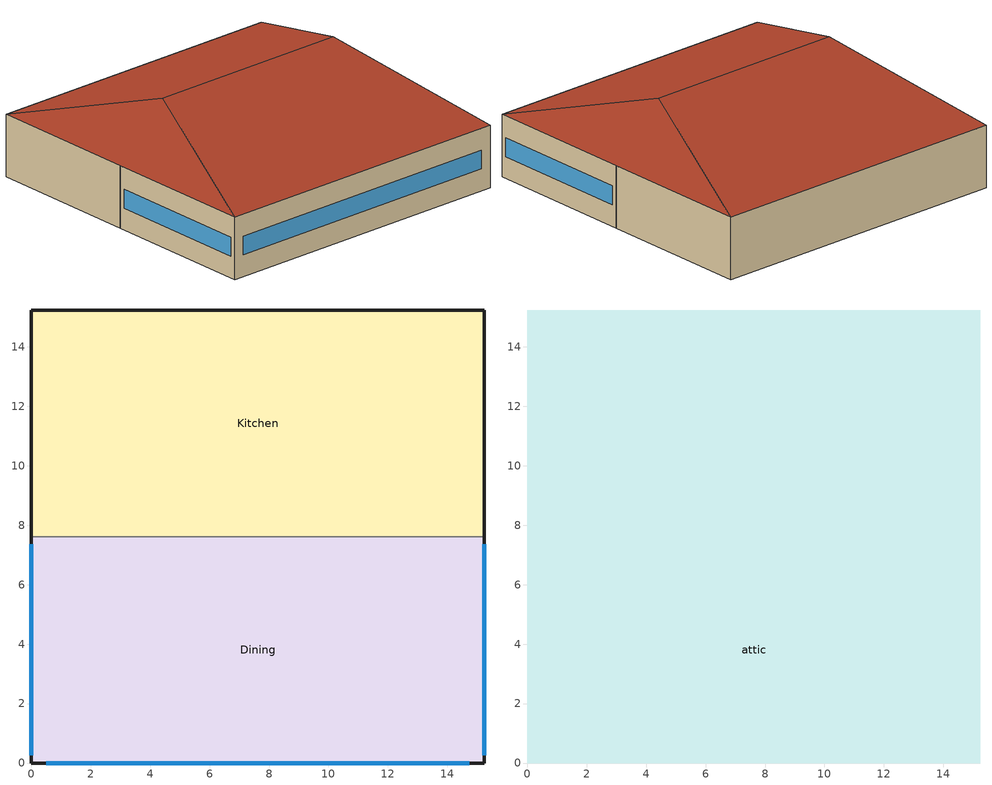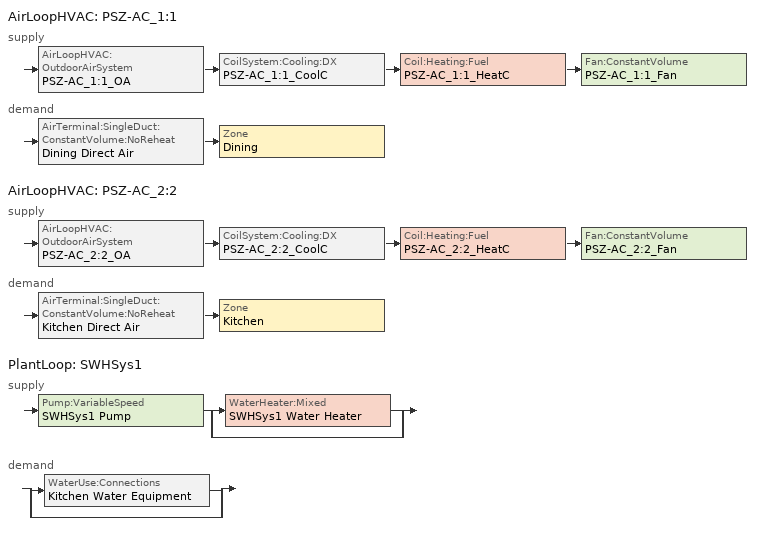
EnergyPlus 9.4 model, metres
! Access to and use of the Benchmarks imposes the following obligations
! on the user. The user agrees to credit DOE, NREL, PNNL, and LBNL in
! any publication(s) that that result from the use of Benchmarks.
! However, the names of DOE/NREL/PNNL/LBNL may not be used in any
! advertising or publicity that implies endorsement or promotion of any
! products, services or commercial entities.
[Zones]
Dining
 floor ground (ext-slab): 15.24,7.62 15.24,0 0,0 0,7.62 z0
 wall outside (ext-walls): 0,7.62 0,0 15.24,0 15.24,7.62 z0:3.05
 wall to Kitchen (int-walls): 15.24,7.62 0,7.62 z0:3.05
 window (window_east): 15.24,0.25 15.24,7.37 z1.07:1.98
 window (window_south): 0.51,0 14.73,0 z1.07:1.98
 window (window_west): 0,7.37 0,0.25 z1.07:1.98
Kitchen
 floor ground (ext-slab): 15.24,15.24 15.24,7.62 0,7.62 0,15.24 z0
 wall outside (ext-walls): 15.24,7.62 15.24,15.24 0,15.24 0,7.62 z0:3.05
attic
 floor to Dining (attic-floor): 0,0 0,7.62 15.24,7.62 15.24,0 z3.05
 floor to Kitchen (attic-floor): 15.24,15.24 15.24,7.62 0,7.62 0,15.24 z3.05
 roof outside (attic-roof): 0,15.24,3.05 0,0,3.05 2.54,7.62,5.59; 15.24,0,3.05 15.24,15.24,3.05 12.7,7.62,5.59; 15.24,15.24,3.05 0,15.24,3.05 2.54,7.62,5.59 12.7,7.62,5.59; 0,0,3.05 15.24,0,3.05 12.7,7.62,5.59 2.54,7.62,5.59
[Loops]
AirLoopHVAC 'PSZ-AC_1:1'
 supply: AirLoopHVAC:OutdoorAirSystem 'PSZ-AC_1:1_OA' > CoilSystem:Cooling:DX 'PSZ-AC_1:1_CoolC' > Coil:Heating:Fuel 'PSZ-AC_1:1_HeatC' > Fan:ConstantVolume 'PSZ-AC_1:1_Fan'
 demand: AirTerminal:SingleDuct:ConstantVolume:NoReheat 'Dining Direct Air' > Zone 'Dining'
AirLoopHVAC 'PSZ-AC_2:2'
 supply: AirLoopHVAC:OutdoorAirSystem 'PSZ-AC_2:2_OA' > CoilSystem:Cooling:DX 'PSZ-AC_2:2_CoolC' > Coil:Heating:Fuel 'PSZ-AC_2:2_HeatC' > Fan:ConstantVolume 'PSZ-AC_2:2_Fan'
 demand: AirTerminal:SingleDuct:ConstantVolume:NoReheat 'Kitchen Direct Air' > Zone 'Kitchen'
PlantLoop 'SWHSys1'
 supply: Pump:VariableSpeed 'SWHSys1 Pump' > split
  | WaterHeater:Mixed 'SWHSys1 Water Heater'
  | bypass
 demand: split
  | WaterUse:Connections 'Kitchen Water Equipment'
  | bypass
[Building]
Benchmark Quick Service New V1.2_4.0: North Axis {deg}=0; Terrain=City; Loads Convergence Tolerance Value {W}=0.04; Temperature Convergence Tolerance Value {deltaC}=0.2; Solar Distribution=FullInteriorAndExterior; Maximum Number of Warmup Days=25; Minimum Number of Warmup Days=6
[Site:Location]
USA IL-CHICAGO-OHARE: Latitude {deg}=41.77; Longitude {deg}=-87.75; Time Zone {hr}=-6; Elevation {m}=190
[Site:GroundTemperature:BuildingSurface]
19.527, 19.502, 19.536, 19.598, 20.002, 21.64, 22.225, 22.375, 21.449, 20.121, 19.802, 19.633
[Site:WaterMainsTemperature]
Calculation Method=CORRELATION; Annual Average Outdoor Air Temperature {C}=9.69; Maximum Difference In Monthly Average Outdoor Air Temperatures {deltaC}=28.1
[SizingPeriod:DesignDay] Day of Month=21; Dry-Bulb Temperature Range Modifier Type=DefaultMultipliers; Humidity Condition Type=Wetbulb; Barometric Pressure {Pa}=99063; Rain Indicator=No; Snow Indicator=No; Daylight Saving Time Indicator=No; Solar Model Indicator=ASHRAEClearSky; ASHRAE Clear Sky Optical Depth for Beam Irradiance (taub)=0; ASHRAE Clear Sky Optical Depth for Diffuse Irradiance (taud)=0
Name | Month | Day Type | Maximum Dry-Bulb Temperature {C} | Daily Dry-Bulb Temperature Range {deltaC} | Wetbulb or DewPoint at Maximum Dry-Bulb {C} | Wind Speed {m/s} | Wind Direction {deg} | Sky Clearness
CHICAGO Ann Htg 99.6% Condns DB | 1 | WinterDesignDay | -20.6 | 0 | -20.6 | 4.9 | 270 | 0
CHICAGO Ann Clg .4% Condns WB=>MDB | 7 | SummerDesignDay | 31.2 | 10.7 | 25.5 | 5.3 | 230 | 1
[WindowMaterial:Glazing] Optical Data Type=SpectralAverage; Thickness {m}=0.003; Visible Transmittance at Normal Incidence=0.6216; Front Side Visible Reflectance at Normal Incidence=0.3284; Back Side Visible Reflectance at Normal Incidence=0.3284; Infrared Transmittance at Normal Incidence=0; Front Side Infrared Hemispherical Emissivity=0.9; Back Side Infrared Hemispherical Emissivity=0.9; Dirt Correction Factor for Solar and Visible Transmittance=1; Solar Diffusing=No
Name | Solar Transmittance at Normal Incidence | Front Side Solar Reflectance at Normal Incidence | Back Side Solar Reflectance at Normal Incidence | Conductivity {W/m-K}
Theoretical Glass [67] | 0.4826 | 0.4674 | 0.4674 | 0.0199
Theoretical Glass [81] | 0.4818 | 0.4682 | 0.4682 | 0.0303
[Material]
Name | Roughness | Thickness {m} | Conductivity {W/m-K} | Density {kg/m3} | Specific Heat {J/kg-K} | Thermal Absorptance | Solar Absorptance | Visible Absorptance
Wood Shingles | VeryRough | 0.0178 | 0.115 | 513 | 1255 | 0.9 | 0.78 | 0.78
1IN Wood Decking | MediumSmooth | 0.0254 | 0.1211 | 593 | 2510 | 0.9 | 0.78 | 0.78
Roof Insulation [2] | MediumRough | 0.2216 | 0.049 | 265 | 836.8 | 0.9 | 0.7 | 0.7
1/2IN Gypsum; 1/2IN Gypsum Top; 1/2IN Gypsum Bottom | Smooth | 0.0127 | 0.16 | 784.9 | 830 | 0.9 | 0.92 | 0.92
GP01 1/2 GYPSUM | Smooth | 0.0127 | 0.16 | 800 | 1090 | 0.9 | 0.7 | 0.5
Wood Siding | MediumSmooth | 0.01 | 0.11 | 544.62 | 1210 | 0.9 | 0.78 | 0.78
Wall Insulation [2] | MediumRough | 0.0747 | 0.045 | 265 | 836.8 | 0.9 | 0.7 | 0.7
MAT-CC05 4 HW CONCRETE | Rough | 0.1016 | 1.311 | 2240 | 836.8 | 0.9 | 0.7 | 0.7
Floor Insulation [2] | MediumRough | 0.0636 | 0.045 | 265 | 836.8 | 0.9 | 0.7 | 0.7
MAT-CC05 8 HW CONCRETE | Rough | 0.2032 | 1.311 | 2240 | 836.8 | 0.9 | 0.7 | 0.7
AtticFloor Insulation | MediumRough | 0.2379 | 0.049 | 265 | 836.8 | 0.9 | 0.7 | 0.7
Roof Membrane | VeryRough | 0.0095 | 0.16 | 1121.29 | 1460 | 0.9 | 0.7 | 0.7
Metal Decking | MediumSmooth | 0.0015 | 45.006 | 7680 | 418.4 | 0.9 | 0.7 | 0.3
METAL Door Medium 18Ga_1; METAL Door Medium 18Ga_2 | Smooth | 0.0013 | 45.3149 | 7833.03 | 502.08 | 0.8 | 0.5 | 0.5
Std Wood 6inch | MediumSmooth | 0.15 | 0.12 | 540 | 1210 | 0.9 | 0.7 | 0.7
Std AC02 | MediumSmooth | 0.0127 | 0.057 | 288 | 1339 | 0.9 | 0.7 | 0.2
Std MAT-CC05 4  MW CONCRETE | Rough | 0.1 | 0.858 | 1968 | 836.8 | 0.9 | 0.7 | 0.2
Std PW05 | MediumSmooth | 0.0191 | 0.115 | 545 | 1213 | 0.9 | 0.78 | 0.78
Std Steel_Brown_Regular | Smooth | 0.0015 | 44.9696 | 7689 | 418 | 0.9 | 0.92 | 0.92
[Material:NoMass]
Name | Roughness | Thermal Resistance {m2-K/W} | Thermal Absorptance | Solar Absorptance | Visible Absorptance
CP02 CARPET PAD | VeryRough | 0.2165 | 0.9 | 0.7 | 0.8
AIR | Smooth | 0.2515 | 0.8 | 0.5 | 0.5
AIR [1] | Smooth | 0.1214 | 0.8 | 0.5 | 0.5
Std CP02 CARPET PAD | VeryRough | 0.21648 | 0.9 | 0.7 | 0.8
MAT-AIR-WALL | Rough | 0.207949 | 0.9 | 0.7
Std Opaque Door panel_con; Std Opaque Door panel_semi | MediumRough | 0.12327 | 0.9 | 0.7 | 0.7
Std Overhead Door Panel | MediumRough | 0.255345 | 0.9 | 0.7 | 0.7
[Construction]
InteriorFurnishings: Std Wood 6inch
INT-FLOOR-UNDERSIDE: Std CP02 CARPET PAD, Std MAT-CC05 4  MW CONCRETE
INT-FLOOR-SLAB: Std MAT-CC05 4  MW CONCRETE
DropCeiling: Std AC02
Sloped_Metal_Roof: Std Steel_Brown_Regular, Std PW05
Gable_Wall: Std PW05
AIR-WALL: MAT-AIR-WALL
Std Swinging Door_con: Std Opaque Door panel_con
Std Swinging Door_semi: Std Opaque Door panel_semi
Std Overhead Door: Std Overhead Door Panel
window_south; window_east; window_north; window_west: Theoretical Glass [67]
window_SkylightConst: Theoretical Glass [81]
roofs: Wood Shingles, 1IN Wood Decking, Roof Insulation [2], 1/2IN Gypsum
int-walls: GP01 1/2 GYPSUM, GP01 1/2 GYPSUM
ext-walls: Wood Siding, Wall Insulation [2], 1/2IN Gypsum
ext-slab: MAT-CC05 4 HW CONCRETE
exposed-floor: Floor Insulation [2], MAT-CC05 8 HW CONCRETE, CP02 CARPET PAD
attic-floor: 1/2IN Gypsum Top, AtticFloor Insulation, 1/2IN Gypsum Bottom
attic-roof: Roof Membrane, Metal Decking
door: METAL Door Medium 18Ga_1, AIR, METAL Door Medium 18Ga_2
non-swinging-door: METAL Door Medium 18Ga_1, AIR [1], METAL Door Medium 18Ga_2
[ComponentCost:LineItem]
Name | Line Item Type | Item | Cost per Area {$/m2} | Cost per Each {$} | Quantity | Cost per Unit of Output Capacity {$/kW}
Interior Furnishings | Construction | InteriorFurnishings | 1
Interior Floor | Construction | INT-FLOOR-UNDERSIDE | 15
Interior Floor Slab | Construction | INT-FLOOR-SLAB | 35
Drop Ceiling | Construction | DropCeiling | 10
Sloped Metal Roof | Construction | Sloped_Metal_Roof | 1
Gable Wall | Construction | Gable_Wall | 1
Air Wall | Construction | AIR-WALL | 1
Swinging Door Conditioned | Construction | Std Swinging Door_con | 1
Swinging Door Semi-conditioned | Construction | Std Swinging Door_semi | 1
Overhead Door | Construction | Std Overhead Door | 1
south:window_south | Construction | window_south | 209.729
east:window_east | Construction | window_east | 209.729
north:window_north | Construction | window_north | 209.729
west:window_west | Construction | window_west | 209.729
SkylightConst:window_SkylightConst | Construction | window_SkylightConst | 215.97
roofs:roofs | Construction | roofs | 14.9259
int-walls:int-walls | Construction | int-walls | 1
ext-walls:ext-walls | Construction | ext-walls | 27.0579
ext-slab:ext-slab | Construction | ext-slab | 24.86
exposed-floor:exposed-floor | Construction | exposed-floor | 34.6727
attic-floor:attic-floor | Construction | attic-floor | 15.0182
attic-roof:attic-roof | Construction | attic-roof | 34.3904
door:door | Construction | door | 1
non-swinging-door:non-swinging-door | Construction | non-swinging-door | 1
Infiltration:Dining | General | Dining |  | 1 | 0.063
People:Dining | General | Dining |  | 1 | 83.4111
LIGHTING EQUIP:Dining | Lights | Dining |  |  |  | 1
ElectricEquipment:Dining:MiscElec | General | Dining |  | 1 | 15.0001
Infiltration:Kitchen | General | Kitchen |  | 1 | 0.063
People:Kitchen | General | Kitchen |  | 1 | 6.2733
LIGHTING EQUIP:Kitchen | Lights | Kitchen |  |  |  | 1
ElectricEquipment:Kitchen:MiscElec | General | Kitchen |  | 1 | 35.0001
GasEquipment:Kitchen:MiscGas | General | Kitchen |  | 1 | 150.0552
ElectricEquipment:Kitchen:ExhFan | General | Kitchen |  | 1 | 0.8655
Infiltration:attic | General | attic |  | 1 | 0.0729
[Zone] Type=1; Multiplier=1; Floor Area {m2}=autocalculate
Name | Ceiling Height {m} | Volume {m3} | Part of Total Floor Area
Dining; Kitchen | 3.0488 | 354.1836 | Yes
attic | -9999 | 262.3406 | No
[InternalMass] Construction=InteriorFurnishings; Surface Area {m2}=232.343
Name | Zone or ZoneList
Dining Internal Mass | Dining
Kitchen Internal Mass | Kitchen
[ZoneInfiltration:DesignFlowRate] Design Flow Rate Calculation Method=Flow/Zone; Constant Term Coefficient=1; Temperature Term Coefficient=0; Velocity Term Coefficient=0; Velocity Squared Term Coefficient=0
Name | Zone or ZoneList | Schedule | Design Flow Rate {m3/s}
Dining_Infiltration | Dining | INFIL_HALF_ON_SCH | 0.063
Kitchen_Infiltration | Kitchen | INFIL_HALF_ON_SCH | 0.063
attic_Infiltration | attic | ALWAYS_ON | 0.0729
[People] Number of People Schedule=BLDG_OCC_SCH; Number of People Calculation Method=People; Fraction Radiant=0.3; Sensible Heat Fraction=AUTOCALCULATE; Activity Level Schedule=ACTIVITY_SCH; Carbon Dioxide Generation Rate {m3/s-W}=3.82E-8; Enable ASHRAE 55 Comfort Warnings=No; Mean Radiant Temperature Calculation Type=ZoneAveraged; Work Efficiency Schedule=WORK_EFF_SCH; Clothing Insulation Calculation Method=ClothingInsulationSchedule; Clothing Insulation Schedule=CLOTHING_SCH; Air Velocity Schedule=AIR_VELO_SCH; Thermal Comfort Model 1 Type=FANGER
Name | Zone or ZoneList | Number of People
Dining People | Dining | 83.4111
Kitchen People | Kitchen | 6.2733
[Lights] Schedule=BLDG_LIGHT_SCH; Design Level Calculation Method=LightingLevel; Return Air Fraction=0; Fraction Radiant=0.7; Fraction Visible=0.2; Fraction Replaceable=1; Return Air Fraction Calculated from Plenum Temperature=No
Name | Zone or ZoneList | Lighting Level {W}
Dining_Lights | Dining | 2625.48
Kitchen_Lights | Kitchen | 1499.77
[ElectricEquipment] Design Level Calculation Method=EquipmentLevel
Name | Zone or ZoneList | Schedule | Design Level {W} | Fraction Latent | Fraction Radiant | Fraction Lost
Dining_MiscElec_Equip | Dining | BLDG_EQUIP_SCH | 15000.1 | 0.25 | 0.3 | 0
Kitchen_MiscElec_Equip | Kitchen | BLDG_EQUIP_SCH | 35000.1 | 0.25 | 0.3 | 0.3
Kitchen_ExhFan_Equip | Kitchen | Kitchen_Exhaust_SCH | 865.4775 | 0 | 0 | 1
[Sizing:Zone] Zone Cooling Design Supply Air Temperature Input Method=SupplyAirTemperature; Zone Cooling Design Supply Air Temperature {C}=14; Zone Heating Design Supply Air Temperature Input Method=SupplyAirTemperature; Zone Heating Design Supply Air Temperature {C}=40; Zone Cooling Design Supply Air Humidity Ratio {kgWater/kgDryAir}=0.0085; Zone Heating Design Supply Air Humidity Ratio {kgWater/kgDryAir}=0.008; Cooling Design Air Flow Method=DesignDayWithLimit; Cooling Design Air Flow Rate {m3/s}=0; Cooling Minimum Air Flow per Zone Floor Area {m3/s-m2}=.000762; Cooling Minimum Air Flow Fraction=0; Heating Design Air Flow Method=DesignDay; Heating Design Air Flow Rate {m3/s}=0; Heating Maximum Air Flow per Zone Floor Area {m3/s-m2}=.002032; Heating Maximum Air Flow {m3/s}=.1415762; Heating Maximum Air Flow Fraction=0.3; Account for Dedicated Outdoor Air System=No; Dedicated Outdoor Air System Control Strategy=NeutralSupplyAir; Dedicated Outdoor Air Low Setpoint Temperature for Design {C}=autosize; Dedicated Outdoor Air High Setpoint Temperature for Design {C}=autosize
Name | Design Specification Outdoor Air Object | Cooling Minimum Air Flow {m3/s}
Dining | SZ DSOA Dining | 0.83363
Kitchen | SZ DSOA Kitchen | 0
[DesignSpecification:OutdoorAir] Outdoor Air Flow per Person {m3/s-person}=0
Name | Outdoor Air Method | Outdoor Air Flow per Zone Floor Area {m3/s-m2} | Outdoor Air Flow per Zone {m3/s}
SZ DSOA Dining | Flow/Zone | 0 | 0.834111
SZ DSOA Kitchen | Flow/Zone | 0 | 1.55743
CM DSOA Dining | Sum | 0.00718
CM DSOA Kitchen | Sum | 0.0134063
[ZoneControl:Thermostat] Control Type Schedule=Dual Zone Control Type Sched
Name | Zone or ZoneList | Control 1
Dining Thermostat | Dining | Dining DualSPSched
Kitchen Thermostat | Kitchen | Kitchen DualSPSched
[ThermostatSetpoint:DualSetpoint]
Name | Heating Setpoint Temperature Schedule | Cooling Setpoint Temperature Schedule
Dining DualSPSched | HTGSETP_SCH | CLGSETP_SCH
Kitchen DualSPSched | HTGSETP_KITCHEN_SCH | CLGSETP_KITCHEN_SCH
[Zone equipment]
Dining: Dining Exhaust Fan, Dining Direct Air
Kitchen: Kitchen Exhaust Fan, Kitchen Direct Air
[Fan:ZoneExhaust] Availability Schedule=Hours_of_operation; Fan Total Efficiency=1; Pressure Rise {Pa}=0.0001
Name | Maximum Flow Rate {m3/s}
Dining Exhaust Fan | 0.8336
Kitchen Exhaust Fan | 0.01
[AirTerminal:SingleDuct:ConstantVolume:NoReheat] Availability Schedule=ALWAYS_ON; Maximum Air Flow Rate {m3/s}=AUTOSIZE
Dining Direct Air; Kitchen Direct Air
[SetpointManager:SingleZone:Reheat] Control Variable=Temperature; Minimum Supply Air Temperature {C}=10; Maximum Supply Air Temperature {C}=50
Name | Control Zone | Setpoint Node or NodeList
SupAirTemp MngrDining | Dining | PSZ-AC_1:1 Supply Equipment Outlet Node
SupAirTemp MngrKitchen | Kitchen | PSZ-AC_2:2 Supply Equipment Outlet Node
[GasEquipment]
Kitchen_MiscGas_Equip: Zone or ZoneList=Kitchen; Schedule=GAS_EQUIP_SCH; Design Level Calculation Method=EquipmentLevel; Design Level {W}=150055; Fraction Latent=0.1; Fraction Radiant=0.2; Fraction Lost=0.7; Carbon Dioxide Generation Rate {m3/s-W}=0
[ZoneMixing]
Kitchen Exhaust Fanmixing_0: Zone=Kitchen; Schedule=Hours_of_operation; Design Flow Rate Calculation Method=Flow/Zone; Design Flow Rate {m3/s}=0.8336; Source Zone=Dining; Delta Temperature {deltaC}=0
[WaterUse:Connections]
Kitchen Water Equipment: Drain Water Heat Exchanger Type=None; Drain Water Heat Exchanger Destination=Plant; Water Use Equipment 1=Kitchen Water Equipment
[WaterUse:Equipment]
Kitchen Water Equipment: Peak Flow Rate {m3/s}=4.20556e-05; Flow Rate Fraction Schedule=BLDG_SWH_SCH; Target Temperature Schedule=Kitchen Water Equipment Temp Sched; Hot Water Supply Temperature Schedule=Kitchen Water Equipment Hot Supply Temp Sched; Zone=Kitchen; Sensible Fraction Schedule=Kitchen Water Equipment Sensible fract sched; Latent Fraction Schedule=Kitchen Water Equipment Latent fract sched
[Refrigeration:Case] Availability Schedule=ALWAYS_ON; Zone=Kitchen; Rated Ambient Temperature {C}=23.88; Rated Ambient Relative Humidity {percent}=55; Latent Case Credit Curve Type=CaseTemperatureMethod; Standard Case Lighting Power per Unit Length {W/m}=33; Case Lighting Schedule=BLDG_LIGHT_SCH; Fraction of Lighting Energy to Case=1; Case Anti-Sweat Heater Power per Unit Length {W/m}=0; Minimum Anti-Sweat Heater Power per Unit Length {W/m}=0; Anti-Sweat Heater Control Type=None; Humidity at Zero Anti-Sweat Heater Energy {percent}=0; Case Height {m}=0; Defrost Energy Correction Curve Type=None
Name | Rated Total Cooling Capacity per Unit Length {W/m} | Rated Latent Heat Ratio | Rated Runtime Fraction | Case Length {m} | Case Operating Temperature {C} | Latent Case Credit Curve | Standard Case Fan Power per Unit Length {W/m} | Operating Case Fan Power per Unit Length {W/m} | Fraction of Anti-Sweat Heater Energy to Case | Case Defrost Power per Unit Length {W/m} | Case Defrost Type | Case Defrost Schedule | Case Defrost Drip-Down Schedule | Under Case HVAC Return Air Fraction | Refrigerated Case Restocking Schedule | Case Credit Fraction Schedule
Kitchen_Case:1_WALKINFREEZER | 688 | 0.1 | 0.4 | 2.44 | -23 | Kitchen_Case:1_WALKINFREEZERSingleShelfHorizontal_LatentEnergyMult | 74 | 74 | 0 | 1291.7 | Electric | Kitchen_Case:1_WALKINFREEZER_CaseDefrost2aDaySched | Kitchen_Case:1_WALKINFREEZER_CaseDripDown2aDaySched | 0 | Kitchen_Case:1_WALKINFREEZER_WalkInStockingSched | Kitchen_Case:1_WALKINFREEZER_CaseCreditReduxSched
Kitchen_Case:2_SELFCONTAINEDDISPLAYCASE | 734 | 0.08 | 0.85 | 3.05 | 2 | Kitchen_Case:2_SELFCONTAINEDDISPLAYCASEMultiShelfVertical_LatentEnergyMult | 66 | 66 | 0.2 | 0 | None |  |  | 0.05 | Kitchen_Case:2_SELFCONTAINEDDISPLAYCASE_CaseStockingSched
[Refrigeration:CompressorRack] Heat Rejection Location=OUTDOORS; Design Condenser Fan Power {W}=330; Condenser Type=AIRCOOLED; Water-Cooled Loop Flow Type=VariableFlow; Water-Cooled Condenser Maximum Water Outlet Temperature {C}=55; Water-Cooled Condenser Minimum Water Inlet Temperature {C}=10; Evaporative Condenser Effectiveness=0.9; Evaporative Condenser Air Flow Rate {m3/s}=Autocalculate; Basin Heater Capacity {W/K}=200; Basin Heater Setpoint Temperature {C}=2
Name | Design Compressor Rack COP {W/W} | Compressor Rack COP Function of Temperature Curve | Condenser Fan Power Function of Temperature Curve | Refrigeration Case Name or WalkIn Name or CaseAndWalkInList
RACK1 | 1.5 | RACK1_RackCOPfTCurve | RACK1_RackCondFanCurve2 | Kitchen_Case:1_WALKINFREEZER
RACK2 | 3 | RACK2_RackCOPfTCurve |  | Kitchen_Case:2_SELFCONTAINEDDISPLAYCASE
[AirLoopHVAC] Design Supply Air Flow Rate {m3/s}=AUTOSIZE
PSZ-AC_1:1; PSZ-AC_2:2
[SetpointManager:MixedAir] Control Variable=Temperature
Name | Setpoint Node or NodeList
PSZ-AC_1:1_CoolC SAT Manager | PSZ-AC_1:1_CoolC-PSZ-AC_1:1_HeatCNode
PSZ-AC_1:1_HeatC MixedAir Manager | PSZ-AC_1:1_HeatC-PSZ-AC_1:1_FanNode
PSZ-AC_1:1_OAMixed Air Temp Manager | PSZ-AC_1:1_OA-PSZ-AC_1:1_CoolCNode
PSZ-AC_2:2_CoolC SAT Manager | PSZ-AC_2:2_CoolC-PSZ-AC_2:2_HeatCNode
PSZ-AC_2:2_HeatC MixedAir Manager | PSZ-AC_2:2_HeatC-PSZ-AC_2:2_FanNode
PSZ-AC_2:2_OAMixed Air Temp Manager | PSZ-AC_2:2_OA-PSZ-AC_2:2_CoolCNode
[Sizing:System] Type of Load to Size On=Sensible; Design Outdoor Air Flow Rate {m3/s}=AUTOSIZE; Central Heating Maximum System Air Flow Ratio=1; Preheat Design Temperature {C}=7; Preheat Design Humidity Ratio {kgWater/kgDryAir}=0.008; Precool Design Temperature {C}=12.8; Precool Design Humidity Ratio {kgWater/kgDryAir}=0.008; Central Cooling Design Supply Air Temperature {C}=12.8; Central Heating Design Supply Air Temperature {C}=40; Type of Zone Sum to Use=NonCoincident; 100% Outdoor Air in Cooling=No; 100% Outdoor Air in Heating=No; Central Cooling Design Supply Air Humidity Ratio {kgWater/kgDryAir}=0.0085; Central Heating Design Supply Air Humidity Ratio {kgWater/kgDryAir}=0.008; Cooling Supply Air Flow Rate Method=DesignDay; Cooling Supply Air Flow Rate {m3/s}=0; Heating Supply Air Flow Rate Method=DesignDay; Heating Supply Air Flow Rate {m3/s}=0; System Outdoor Air Method=ZoneSum; Zone Maximum Outdoor Air Fraction=1; Cooling Design Capacity Method=CoolingDesignCapacity; Cooling Design Capacity {W}=autosize; Heating Design Capacity Method=HeatingDesignCapacity; Heating Design Capacity {W}=autosize; Central Cooling Capacity Control Method=OnOff
PSZ-AC_1:1; PSZ-AC_2:2
[AvailabilityManager:NightCycle] Applicability Schedule=ALWAYS_ON; Fan Schedule=HVACOperationSchd; Control Type=CycleOnAny; Thermostat Tolerance {deltaC}=1; Cycling Run Time Control Type=FixedRunTime; Cycling Run Time {s}=1800
PSZ-AC_1:1 Availability Manager; PSZ-AC_2:2 Availability Manager
[Controller:OutdoorAir] Minimum Outdoor Air Flow Rate {m3/s}=AUTOSIZE; Maximum Outdoor Air Flow Rate {m3/s}=AUTOSIZE; Economizer Control Type=NoEconomizer; Economizer Control Action Type=ModulateFlow; Economizer Maximum Limit Dry-Bulb Temperature {C}=28; Economizer Maximum Limit Enthalpy {J/kg}=64000; Economizer Minimum Limit Dry-Bulb Temperature {C}=-100; Lockout Type=NoLockout; Minimum Limit Type=FixedMinimum
Name | Minimum Outdoor Air Schedule | Mechanical Ventilation Controller
PSZ-AC_1:1_OA_Controller | MinOA_Sched | PSZ-AC_1:1_OAMechanical Ventilation
PSZ-AC_2:2_OA_Controller | MinOA_FFKitch_Sched | PSZ-AC_2:2_OAMechanical Ventilation
[Controller:MechanicalVentilation] Availability Schedule=ALWAYS_ON; Demand Controlled Ventilation=Yes; System Outdoor Air Method=VentilationRateProcedure; Zone Maximum Outdoor Air Fraction=1
Name | Zone or ZoneList 1 | Design Specification Outdoor Air Object Name 1 | Design Specification Zone Air Distribution Object Name 1
PSZ-AC_1:1_OAMechanical Ventilation | Dining | CM DSOA Dining | CM DSZAD Dining
PSZ-AC_2:2_OAMechanical Ventilation | Kitchen | CM DSOA Kitchen | CM DSZAD Kitchen
[DesignSpecification:ZoneAirDistribution] Zone Air Distribution Effectiveness in Cooling Mode=1; Zone Air Distribution Effectiveness in Heating Mode=1
CM DSZAD Dining; CM DSZAD Kitchen
[CoilSystem:Cooling:DX] Availability Schedule=ALWAYS_ON
Name | Cooling Coil
PSZ-AC_1:1_CoolC | PSZ-AC_1:1_CoolC DXCoil
PSZ-AC_2:2_CoolC | PSZ-AC_2:2_CoolC DXCoil
[Coil:Cooling:DX:SingleSpeed] Availability Schedule=ALWAYS_ON; Gross Rated Total Cooling Capacity {W}=AUTOSIZE; Gross Rated Sensible Heat Ratio=AUTOSIZE; Rated Air Flow Rate {m3/s}=AUTOSIZE; Rated Evaporator Fan Power Per Volume Flow Rate {W/(m3/s)}=773.3; Minimum Outdoor Dry-Bulb Temperature for Compressor Operation {C}=-25
Name | Gross Rated Cooling COP {W/W} | Total Cooling Capacity Function of Temperature Curve | Total Cooling Capacity Function of Flow Fraction Curve | Energy Input Ratio Function of Temperature Curve | Energy Input Ratio Function of Flow Fraction Curve | Part Load Fraction Correlation Curve
PSZ-AC_1:1_CoolC DXCoil | 3.45148 | PSZ-AC_1:1_CoolCStandard10Ton_CapFT | PSZ-AC_1:1_CoolCStandard10Ton_CapFF | PSZ-AC_1:1_CoolCStandard10Ton_EIRFT | PSZ-AC_1:1_CoolCStandard10Ton_EIRFFF | PSZ-AC_1:1_CoolCStandard10Ton_PLR
PSZ-AC_2:2_CoolC DXCoil | 3.42831 | PSZ-AC_2:2_CoolCStandard10Ton_CapFT | PSZ-AC_2:2_CoolCStandard10Ton_CapFF | PSZ-AC_2:2_CoolCStandard10Ton_EIRFT | PSZ-AC_2:2_CoolCStandard10Ton_EIRFFF | PSZ-AC_2:2_CoolCStandard10Ton_PLR
[Coil:Heating:Fuel] Availability Schedule=ALWAYS_ON; Fuel Type=NaturalGas; Burner Efficiency=0.78; Nominal Capacity {W}=AUTOSIZE
PSZ-AC_1:1_HeatC; PSZ-AC_2:2_HeatC
[Fan:ConstantVolume] Availability Schedule=HVACOperationSchd; Pressure Rise {Pa}=622; Maximum Flow Rate {m3/s}=AUTOSIZE; Motor Efficiency=0.85; Motor In Airstream Fraction=1
Name | Fan Total Efficiency
PSZ-AC_1:1_Fan | 0.546
PSZ-AC_2:2_Fan | 0.56875
[PlantLoop]
SWHSys1: Fluid Type=Water; Plant Equipment Operation Scheme=SWHSys1 Loop Operation Scheme List; Maximum Loop Temperature {C}=60; Minimum Loop Temperature {C}=10; Maximum Loop Flow Rate {m3/s}=AUTOSIZE; Minimum Loop Flow Rate {m3/s}=0; Plant Loop Volume {m3}=AUTOSIZE; Load Distribution Scheme=Optimal
[Sizing:Plant]
SWHSys1: Loop Type=Heating; Design Loop Exit Temperature {C}=60; Loop Design Temperature Difference {deltaC}=5
[SetpointManager:Scheduled]
SWHSys1 Loop Setpoint Manager: Control Variable=Temperature; Schedule=SWHSys1-Loop-Temp-Schedule; Setpoint Node or NodeList=SWHSys1 Supply Outlet Node
[PlantEquipmentOperationSchemes]
SWHSys1 Loop Operation Scheme List: Control Scheme 1=SWHSys1 Operation Scheme; Control Scheme 1 Schedule=PlantOnSched
[PlantEquipmentOperation:HeatingLoad]
SWHSys1 Operation Scheme: Load Range 1 Lower Limit {W}=0; Load Range 1 Upper Limit {W}=1000000000000000; Range 1 Equipment List=SWHSys1 Equipment List
[PlantEquipmentList]
SWHSys1 Equipment List: SWHSys1 Water Heater
[Pump:VariableSpeed]
SWHSys1 Pump: Design Maximum Flow Rate {m3/s}=AUTOSIZE; Design Pump Head {Pa}=0.1; Design Power Consumption {W}=AUTOSIZE; Motor Efficiency=1; Fraction of Motor Inefficiencies to Fluid Stream=0; Coefficient 1 of the Part Load Performance Curve=0; Coefficient 2 of the Part Load Performance Curve=1; Coefficient 3 of the Part Load Performance Curve=0; Coefficient 4 of the Part Load Performance Curve=0; Design Minimum Flow Rate {m3/s}=0; Pump Control Type=Intermittent
[WaterHeater:Mixed]
SWHSys1 Water Heater: Tank Volume {m3}=0.2; Setpoint Temperature Schedule=SWHSys1 Water Heater Setpoint Temperature Schedule Name; Deadband Temperature Difference {deltaC}=2; Maximum Temperature Limit {C}=82.2222; Heater Control Type=Cycle; Heater Maximum Capacity {W}=845000; Heater Ignition Minimum Flow Rate {m3/s}=0; Heater Ignition Delay {s}=0; Heater Fuel Type=NATURALGAS; Heater Thermal Efficiency=0.8; Off Cycle Parasitic Fuel Consumption Rate {W}=20; Off Cycle Parasitic Fuel Type=NATURALGAS; Off Cycle Parasitic Heat Fraction to Tank=0.8; On Cycle Parasitic Fuel Consumption Rate {W}=0; On Cycle Parasitic Fuel Type=NATURALGAS; On Cycle Parasitic Heat Fraction to Tank=0; Ambient Temperature Indicator=SCHEDULE; Ambient Temperature Schedule=SWHSys1 Water Heater Ambient Temperature Schedule Name; Off Cycle Loss Coefficient to Ambient Temperature {W/K}=6; Off Cycle Loss Fraction to Zone=1; On Cycle Loss Coefficient to Ambient Temperature {W/K}=6; On Cycle Loss Fraction to Zone=1; Use Side Effectiveness=1; Source Side Effectiveness=1; Use Side Design Flow Rate {m3/s}=AUTOSIZE; Source Side Design Flow Rate {m3/s}=AUTOSIZE; Indirect Water Heating Recovery Time {hr}=1.5
[Exterior:Lights]
Exterior Facade Lighting: Schedule=ALWAYS_ON; Design Level {W}=1010; Control Option=AstronomicalClock
[UtilityCost:Tariff]
Name | Output Meter | Conversion Factor Choice | Demand Window Length | Monthly Charge or Variable | Group
PSI_LLF_LowLoadFactorService | ElectricityNet:Facility | kWh | HalfHour | 15 | Comm Elect
PSI_CS_CommercialElectricService | ElectricityNet:Facility | kWh |  | 9.4 | Comm Elect
IN_EIAMonthlyRateGas | NaturalGas:Facility | MCF |  | 0 | Comm Gas
[UtilityCost:Charge:Block] Source Variable=totalEnergy; Season=Annual; Category Variable=EnergyCharges
Name | Utility Cost Charge Block | Tariff | Block Size 1 Value or Variable | Block 1 Cost per Unit Value or Variable | Block Size 2 Value or Variable | Block 2 Cost per Unit Value or Variable | Block Size 3 Value or Variable | Block 3 Cost per Unit Value or Variable | Block Size 4 Value or Variable | Block 4 Cost per Unit Value or Variable | Block Size Multiplier Value or Variable
 | AnnualEnergyCharge | PSI_LLF_LowLoadFactorService | 300 | 0.108222 | 700 | 0.087021 | 1500 | 0.07842 | remaining | 0.05832
 | AnnualDemandBaseCharge | PSI_LLF_LowLoadFactorService | 190 | 0 | 110 | 0.051773 | remaining | 0.046965 |  |  | TotalDemand
 | AnnualEnergyCharge | PSI_CS_CommercialElectricService | 300 | 0.082409 | 700 | 0.072873 | 1500 | 0.061696 | remaining | 0.041179
[UtilityCost:Charge:Simple] Season=Annual
Name | Utility Cost Charge Simple | Tariff | Source Variable | Category Variable | Cost per Unit Value or Variable
 | FuelCostAdjustEnergyCharge | PSI_LLF_LowLoadFactorService | totalEnergy | EnergyCharges | 0.002028
 | QualPollutionControlAdjustEnergyCharge | PSI_LLF_LowLoadFactorService | totalEnergy | EnergyCharges | 0.000536
 | SoxNoxRiderAdjustEnergyCharge | PSI_LLF_LowLoadFactorService | totalEnergy | EnergyCharges | 0.001127
 | DSMRiderAdjustEnergyCharge | PSI_LLF_LowLoadFactorService | totalEnergy | EnergyCharges | -0.00037
 | PurchPowerTrackerAdjustEnergyCharge | PSI_LLF_LowLoadFactorService | totalEnergy | EnergyCharges | -3.1e-05
 | MidwestISOAdjustEnergyCharge | PSI_LLF_LowLoadFactorService | totalEnergy | EnergyCharges | -0.000216
 | CleanCoalRiderEnergyCharge | PSI_LLF_LowLoadFactorService | totalEnergy | EnergyCharges | 0.000833
 | TaxofeightPercent | PSI_LLF_LowLoadFactorService | SubTotal | Taxes | 0.08
 | FuelCostAdjustEnergyCharge | PSI_CS_CommercialElectricService | totalEnergy | EnergyCharges | 0.002028
 | QualPollutionControlAdjustEnergyCharge | PSI_CS_CommercialElectricService | totalEnergy | EnergyCharges | 0.000536
 | SoxNoxRiderAdjustEnergyCharge | PSI_CS_CommercialElectricService | totalEnergy | EnergyCharges | 0.001127
 | DSMRiderAdjustEnergyCharge | PSI_CS_CommercialElectricService | totalEnergy | EnergyCharges | 0.000021
 | PurchPowerTrackerAdjustEnergyCharge | PSI_CS_CommercialElectricService | totalEnergy | EnergyCharges | 0.000034
 | MidwestISOAdjustEnergyCharge | PSI_CS_CommercialElectricService | totalEnergy | EnergyCharges | -0.000203
 | CleanCoalRiderEnergyCharge | PSI_CS_CommercialElectricService | totalEnergy | EnergyCharges | 0.000807
 | TaxofeightPercent | PSI_CS_CommercialElectricService | SubTotal | Taxes | 0.08
 | MonthlyRateGasCharge | IN_EIAMonthlyRateGas | totalEnergy | EnergyCharges | IN_MonthlyGasRates
 | TaxofEightPercent | IN_EIAMonthlyRateGas | SubTotal | Taxes | 0.08
[UtilityCost:Qualify] Variable=TotalDemand; Threshold Value or Variable=75; Season=Annual; Threshold Test=Count
Name | Utility Cost Qualify | Tariff | Qualify Type | Number of Months
 | MinDemand75kw | PSI_LLF_LowLoadFactorService | Minimum | 12
 | MaxDemand75kw | PSI_CS_CommercialElectricService | Maximum | 1
[UtilityCost:Variable]
IN_MonthlyGasRates: Tariff=IN_EIAMonthlyRateGas; Variable Type=Dimensionless; January Value=8.22; February Value=7.51; March Value=8.97; April Value=9.01; May Value=9.16; June Value=10.44; July Value=10.32; August Value=10.13; September Value=9.2; October Value=8.18; November Value=7.83
[Schedule:Compact]
BLDG_LIGHT_SCH: Through: 12/31, For: SummerDesignDay, Until: 24:00, 1, For: WinterDesignDay, Until: 24:00, 0, For: Weekday Saturday Sunday Holidays AllOtherDays, Until: 01:00, 0.45, Until: 05:00, 0.15, Until: 06:00, 0.45, Until: 24:00, 0.9
BLDG_EQUIP_SCH: Through: 12/31, For: Weekday, Until: 06:00, 0.1, Until: 08:00, 0.35, Until: 10:00, 0.25, Until: 14:00, 0.35, Until: 17:00, 0.25, Until: 20:00, 0.35, Until: 24:00, 0.25, For: Saturday, Until: 06:00, 0.1, Until: 08:00, 0.35, Until: 10:00, 0.25, Until: 14:00, 0.35, Until: 17:00, 0.25, Until: 20:00, 0.35, Until: 24:00, 0.25, For: SummerDesignDay, Until: 24:00, 0.35, For: WinterDesignDay, Until: 24:00, 0, For: Sunday Holidays AllOtherDays, Until: 06:00, 0.1, Until: 08:00, 0.35, Until: 10:00, 0.25, Until: 14:00, 0.35, Until: 17:00, 0.25, Until: 20:00, 0.35, Until: 24:00, 0.25
GAS_EQUIP_SCH: Through: 12/31, For: SummerDesignDay, Until: 24:00, 0.25, For: WinterDesignDay, Until: 24:00, 0, For: AllOtherDays, Until: 05:00, 0.02, Until: 06:00, 0.03, Until: 07:00, 0.09, Until: 08:00, 0.14, Until: 10:00, 0.1, Until: 11:00, 0.22, Until: 12:00, 0.27, Until: 13:00, 0.24, Until: 14:00, 0.21, Until: 15:00, 0.14, Until:16:00, 0.13, Until:17:00, 0.15, Until: 20:00, 0.17, Until: 21:00, 0.15, Until: 22:00, 0.14, Until: 23:00, 0.12, Until: 24:00, 0.02
BLDG_OCC_SCH: Through: 12/31, For: Weekdays, Until: 01:00, 0.05, Until: 05:00, 0, Until: 06:00, 0.05, Until: 07:00, 0.1, Until: 09:00, 0.4, Until: 10:00, 0.3, Until: 11:00, 0.2, Until: 12:00, 0.5, Until: 13:00, 0.8, Until: 14:00, 0.7, Until: 15:00, 0.4, Until: 16:00, 0.2, Until: 17:00, 0.25, Until: 18:00, 0.5, Until: 21:00, 0.55, Until: 22:00, 0.5, Until: 23:00, 0.35, Until: 24:00, 0.2, For: SummerDesignDay, Until: 24:00, 1, For: WinterDesignDay, Until: 24:00, 0, For: Saturday Sunday Holidays AllOtherDays, Until: 01:00, 0.05, Until: 05:00, 0, Until: 07:00, 0.05, Until: 10:00, 0.3, Until: 11:00, 0.2, Until: 12:00, 0.45, Until: 13:00, 0.6, Until:14:00, 0.5, Until: 15:00, 0.35, Until: 18:00, 0.3, Until: 21:00, 0.55, Until: 22:00, 0.5, Until: 23:00, 0.35, Until: 24:00, 0.2
INFIL_HALF_ON_SCH: Through: 12/31, For: Weekdays SummerDesignDay, Until: 05:00, 1, Until: 24:00, 0.5, For: Saturday WinterDesignDay, Until: 05:00, 1, Until: 24:00, 0.5, For: Sunday Holidays AllOtherDays, Until: 05:00, 1, Until: 24:00, 0.5
BLDG_SWH_SCH: Through: 12/31, For: Weekdays SummerDesignDay, Until: 01:00, 0.2, Until: 06:00, 0, Until: 07:00, 0.15, Until: 08:00, 0.6, Until: 09:00, 0.55, Until: 10:00, 0.45, Until: 11:00, 0.4, Until: 12:00, 0.45, Until: 13:00, 0.4, Until: 14:00, 0.35, Until: 17:00, 0.3, Until: 18:00, 0.4, Until: 19:00, 0.55, Until: 20:00, 0.6, Until: 21:00, 0.5, Until: 22:00, 0.55, Until: 23:00, 0.45, Until: 24:00, 0.25, For: Saturday WinterDesignDay, Until: 01:00, 0.2, Until: 06:00, 0, Until: 09:00, 0.15, Until: 10:00, 0.5, Until: 11:00, 0.45, Until: 13:00, 0.5, Until: 14:00, 0.45, Until: 16:00, 0.4, Until: 17:00, 0.35, Until: 18:00, 0.4, Until: 20:00, 0.55, Until: 21:00, 0.5, Until: 22:00, 0.55, Until: 23:00, 0.4, Until: 24:00, 0.3, For: Sunday Holidays AllOtherDays, Until: 01:00, 0.25, Until: 06:00, 0, Until: 10:00, 0.15, Until: 12:00, 0.5, Until: 14:00, 0.4, Until: 17:00, 0.3, Until: 18:00, 0.4, Until: 20:00, 0.5, Until: 21:00, 0.4, Until: 22:00, 0.5, Until: 23:00, 0.4, Until: 24:00, 0.2
Hours_of_operation; HVACOperationSchd: Through: 12/31, For: Weekday SummerDesignDay, Until: 01:00, 1, Until: 05:00, 0, Until: 24:00, 1, For: Saturday WinterDesignDay, Until: 01:00, 1, Until: 05:00, 0, Until: 24:00, 1, For: Sunday Holidays AllOtherDays, Until: 01:00, 1, Until: 05:00, 0, Until: 24:00, 1
PlantOnSched; ALWAYS_ON; MinOA_Sched: Through: 12/31, For: AllDays, Until: 24:00, 1
Kitchen_Exhaust_SCH: Through: 12/31, For: Weekday SummerDesignDay, Until: 06:00, 0, Until: 24:00, 1, For: Saturday WinterDesignDay, Until: 06:00, 0, Until: 24:00, 1, For: Sunday Holidays AllOtherDays, Until: 06:00, 0, Until: 24:00, 1
HTGSETP_SCH: Through: 12/31, For: Weekdays, Until:01:00, 21, Until: 05:00, 15.6, Until: 24:00, 21, For: SummerDesignDay, Until: 24:00, 15.6, For: WinterDesignDay, Until: 24:00, 21, For: Saturday, Until:01:00, 21, Until: 05:00, 15.6, Until: 24:00, 21, For: Sunday Holidays AllOtherDays, Until:01:00, 21, Until: 05:00, 15.6, Until: 24:00, 21
CLGSETP_SCH: Through: 12/31, For: Weekdays SummerDesignDay, Until:01:00, 24, Until: 05:00, 30, Until: 24:00, 24, For: Saturday, Until:01:00, 24, Until: 05:00, 30, Until: 24:00, 24, For: WinterDesignDay, Until: 24:00, 30, For: Sunday Holidays AllOtherDays, Until:01:00, 24, Until: 05:00, 30, Until: 24:00, 24
HTGSETP_KITCHEN_SCH: Through: 12/31, For: Weekdays, Until: 01:00, 19, Until: 05:00, 15.6, Until: 24:00, 19, For: SummerDesignDay, Until: 24:00, 15.6, For: WinterDesignDay, Until: 24:00, 21, For: Saturday, Until: 01:00, 19, Until: 05:00, 15.6, Until: 24:00, 19, For: Sunday Holidays AllOtherDays, Until: 01:00, 19, Until: 05:00, 15.6, Until: 24:00, 19
CLGSETP_KITCHEN_SCH: Through: 12/31, For: Weekdays SummerDesignDay, Until: 01:00, 26, Until: 05:00, 30, Until: 24:00, 26, For: Saturday, Until: 01:00, 26, Until: 05:00, 30, Until: 24:00, 26, For: WinterDesignDay, Until: 24:00, 30, For: Sunday Holidays AllOtherDays, Until: 01:00, 26, Until: 05:00, 30, Until: 24:00, 26
MinOA_FFKitch_Sched: Through: 12/31, For: Weekdays SummerDesignDay, Until: 06:00, 0, Until: 24:00, 0.51, For: Saturday, Until: 06:00, 0, Until: 24:00, 0.51, For: WinterDesignDay, Until: 24:00, 0.51, For: Sunday Holidays AllOtherDays, Until: 06:00, 0, Until: 24:00, 0.51
Dual Zone Control Type Sched: Through: 12/31, For: AllDays, Until: 24:00, 4
ACTIVITY_SCH: Through: 12/31, For: AllDays, Until: 24:00, 120
WORK_EFF_SCH: Through: 12/31, For: AllDays, Until: 24:00, 0
AIR_VELO_SCH; Kitchen Water Equipment Sensible fract sched: Through: 12/31, For: AllDays, Until: 24:00, 0.2
CLOTHING_SCH: Through: 04/30, For: AllDays, Until: 24:00, 1, Through: 09/30, For: AllDays, Until: 24:00, 0.5, Through: 12/31, For: AllDays, Until: 24:00, 1
Kitchen Water Equipment Latent fract sched: Through: 12/31, For: AllDays, Until: 24:00, 0.05
Kitchen Water Equipment Temp Sched: Through: 12/31, For: AllDays, Until: 24:00, 43.3
Kitchen Water Equipment Hot Supply Temp Sched: Through: 12/31, For: AllDays, Until: 24:00, 55
Kitchen_Case:1_WALKINFREEZER_CaseDefrost2aDaySched: Through: 12/31, For:AllDays, Interpolate:Average, Until: 11:00, 0, Until: 11:20, 1, Until: 23:00, 0, Until: 23:20, 1, Until: 24:00, 0
Kitchen_Case:1_WALKINFREEZER_CaseDripDown2aDaySched: Through: 12/31, For:AllDays, Interpolate:Average, Until: 11:00, 0, Until: 11:30, 1, Until: 23:00, 0, Until: 23:30, 1, Until: 24:00, 0
Kitchen_Case:1_WALKINFREEZER_WalkInStockingSched: Through: 12/31, For: Tuesday Friday, Until: 4:00, 0, Until: 5:00, 725, Until: 6:00, 417, Until: 7:00, 290, Until: 24:00, 0, For: AllOtherDays, Until: 4:00, 0, Until: 5:00, 125, Until: 6:00, 117, Until: 7:00, 90, Until: 19:00, 0, Until: 20:00, 125, Until: 21:00, 117, Until: 22:00, 90, Until: 24:00, 0
Kitchen_Case:1_WALKINFREEZER_CaseCreditReduxSched: Through: 12/31, For:AllDays, Interpolate:No, Until: 7:00, 0.2, Until: 21:00, 0.4, Until: 24:00, 0.2
Kitchen_Case:2_SELFCONTAINEDDISPLAYCASE_CaseStockingSched: Through: 12/31, For:AllDays, Until: 6:00, 0, Until: 7:00, 50, Until: 9:00, 70, Until: 10:00, 80, Until: 11:00, 70, Until: 13:00, 50, Until: 14:00, 80, Until: 15:00, 90, Until: 16:00, 80, Until: 24:00, 0
SWHSys1-Loop-Temp-Schedule; SWHSys1 Water Heater Setpoint Temperature Schedule Name: Through: 12/31, For: AllDays, Until: 24:00, 60
SWHSys1 Water Heater Ambient Temperature Schedule Name: Through: 12/31, For: AllDays, Until: 24:00, 22
[Curve:Cubic] Minimum Value of x=-35; Maximum Value of x=20
Name | Coefficient1 Constant | Coefficient2 x | Coefficient3 x**2 | Coefficient4 x**3
Kitchen_Case:1_WALKINFREEZERSingleShelfHorizontal_LatentEnergyMult | 0.0236 | 0.0006 | 0 | 0
Kitchen_Case:2_SELFCONTAINEDDISPLAYCASEMultiShelfVertical_LatentEnergyMult | 0.0265263 | 0.00107803 | 6.02558e-05 | 1.23732e-06
[Curve:Quadratic]
Name | Coefficient1 Constant | Coefficient2 x | Coefficient3 x**2 | Minimum Value of x | Maximum Value of x
RACK1_RackCOPfTCurve | 1.7603 | -0.0377 | 0.0004 | 10 | 35
RACK1_RackCondFanCurve2 | 0 | 0.0286 | 0 | 0 | 35
RACK2_RackCOPfTCurve | 1 | 0 | 0 | 0 | 50
PSZ-AC_1:1_CoolCStandard10Ton_CapFF; PSZ-AC_2:2_CoolCStandard10Ton_CapFF | 0.77136 | 0.34053 | -0.11088 | 0.75918 | 1.13877
PSZ-AC_1:1_CoolCStandard10Ton_EIRFFF; PSZ-AC_2:2_CoolCStandard10Ton_EIRFFF | 1.2055 | -0.32953 | 0.12308 | 0.75918 | 1.13877
PSZ-AC_1:1_CoolCStandard10Ton_PLR; PSZ-AC_2:2_CoolCStandard10Ton_PLR | 0.771 | 0.229 | 0 | 0 | 1
[Curve:Biquadratic] Minimum Value of x=17; Maximum Value of x=22; Minimum Value of y=13; Maximum Value of y=46
Name | Coefficient1 Constant | Coefficient2 x | Coefficient3 x**2 | Coefficient4 y | Coefficient5 y**2 | Coefficient6 x*y
PSZ-AC_1:1_CoolCStandard10Ton_CapFT; PSZ-AC_2:2_CoolCStandard10Ton_CapFT | 0.42415 | 0.04426 | -0.00042 | 0.00333 | -0.00008 | -0.00021
PSZ-AC_1:1_CoolCStandard10Ton_EIRFT; PSZ-AC_2:2_CoolCStandard10Ton_EIRFT | 1.23649 | -0.02431 | 0.00057 | -0.01434 | 0.00063 | -0.00038
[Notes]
DOE Commercial Building Benchmark
Quick Service Restaurant, new construction
ASHRAE Standards 90.1-2004 and 62-1999
Description:  Single story, Two zone building.
Form:         Area = 232 m2 (2,500 ft2); Number of Stories = 1 plus attic; Shape = rectangle, Aspect ratio = 1.5
Envelope:     Envelope thermal properties vary with climate according to ASHRAE Standard 90.1-2004.
Opaque constructions: wood frame walls; attic roof; slab-on-grade floor
Windows: window-to-wall ratio = 14%
Infiltration = 0.4 cfm/ft2 above grade wall area at 0.3 in wc (75 Pa) adjusted to 0.016 in wc (4 Pa).
50% of full value when ventilation system on.
HVAC:         ASHRAE 90.1-2004 PSZ-AC, gas furnace
Economizer per 90.1-2004
Exhaust:      Kitchen exhaust 1557 L/s (3300 cfm), 49% of exhaust make-up air from dining
Kitchen exhaust fan modeled as exterior load to avoid getting double make-up air
Refrigeration: Walk-in cooler and walk-in freezer
Int. gains:   W/m2 (W/ft2)   lights            elec plug          gas plug
Detached Shading:               None
Daylight:                       None
Natural Ventilation:            None
Zonal Equipment:                None
Air Primary Loops:              PSZ-AC:1; PSZ-AC:2
Plant Loops:                    SHWSys1
System Equipment Autosize:      Yes
Purchased Cooling:              None
Purchased Heating:              None
Coils:                          Coil:Cooling:DX:SingleSpeed; Coil:Heating:Gas
Pumps:                          None
Boilers:                        None
Chillers:                       None
Reference citation for the Commercial Building Benchmarks:
Deru, M.; Griffith, B.; Long, N.; Benne, K.; Field, K.; Studer, D.;
Torcellini, P; Halverson, M.;Winiarski, D.; Liu, B.; Crawley, D. (2009).
DOE Commercial Building Research Benchmarks for Commercial Buildings.
Washington, DC: U.S. Department of Energy, Energy Efficiency and
Renewable Energy, Office of Building Technologies.
Start SimMetaData
WeatherFileName=USA_IL_Chicago-OHare_TMY2.epw
RoofConstruction=Attic and Other
ExtWallConstruction=Wood-Framed and Other
End SimMetaData
